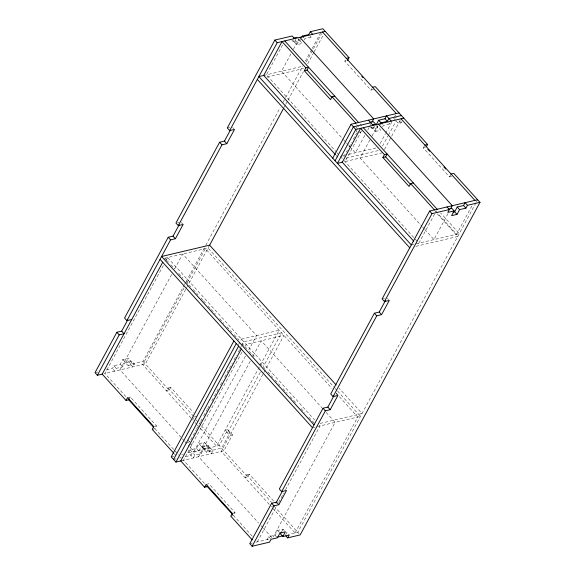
<?xml version="1.0" encoding="UTF-8"?>
<svg xmlns="http://www.w3.org/2000/svg" width="575" height="575" viewBox="0 0 575 575"><rect width="100%" height="100%" fill="white"/><g stroke="black" fill="none" stroke-linecap="round" stroke-linejoin="round"><path stroke-width="0.43" stroke-dasharray="2.88 2.16" d="M163.343 265.449L104.916 373.491L126.543 397.368M165.895 260.719L167.605 257.557M282.627 44.843L266.419 74.793L336.31 151.994M106.296 370.005L112.369 368.575L113.915 365.722L120.254 364.227L122.82 359.476L128.261 358.196L130.618 360.798L128.045 365.549L125.688 362.947L128.261 358.196M130.618 360.798L125.177 362.077L122.612 366.828L116.272 368.323L114.727 371.177L112.369 368.575M291.841 40.135L293.02 41.436L294.558 38.59M294.436 42.09L299.87 40.803L302.227 43.413L296.793 44.692L294.436 42.09L295.902 39.373M171.616 274.505L120.024 369.926L181.865 438.243M174.606 268.978L182.706 253.999L256.558 335.577L248.889 349.772M290.9 53.892L281.527 71.228L343.376 139.545M293.458 49.163L299 38.913M296.793 44.692L299.359 39.941L298.181 38.64M299.87 40.803L300.603 39.445M304.06 40.013L304.793 38.662L311.14 37.159L311.909 35.736M130.489 364.298L132.027 361.445L134.385 364.054L132.847 366.9L130.489 364.298L143.024 361.344L184.029 285.502M184.453 284.711L185.739 282.339M186.163 281.549L205.383 245.999M205.814 245.209L280.14 107.748M283.13 102.221L285.265 98.267M285.689 97.477L302.773 65.881M305.339 61.137L311.743 49.292M312.175 48.501L321.145 31.912M184.029 288.082L142.657 364.586L191.906 418.974M187.004 282.569L205.354 248.652L331.962 388.506M306.295 61.949L321.648 33.573M209.602 245.166L145.374 363.946L104.312 373.635M284.201 107.194L285.48 104.823M285.912 104.032L287.622 100.877M288.046 100.086L303.428 71.645M307.697 63.746L313.706 52.634M314.101 51.894L323.502 34.507M128.75 399.819L130.288 396.966L156.479 425.895L154.941 428.749L152.217 429.388M170.753 387.421L168.037 388.06L166.491 390.914L169.208 390.274L170.753 387.421L193.373 412.404M373.692 89.463L370.976 90.103L344.784 61.173L346.322 58.319M193.84 417.702L192.682 419.843L194.472 421.82M370.976 90.103L371.745 88.679M238.474 344.662L241.464 339.142M186.976 442.484L189.693 441.844L196.082 430.021M196.506 429.23L197.786 426.866M199.489 423.717L200.344 422.136M200.768 421.353L202.048 418.988M203.751 415.833L207.165 409.529M207.589 408.739L209.293 405.583M211.852 400.861L213.979 396.915M214.41 396.132L218.665 388.247M220.376 385.092L222.928 380.37M224.638 377.214L232.307 363.026M234.011 359.878L236.569 355.149M238.273 351.993L239.552 349.629M239.976 348.838L241.256 346.473M241.68 345.69L243.814 341.744L281.556 332.839L263.235 366.728M343.908 156.616L347.314 150.319M349.018 147.164L351.577 142.442M353.28 139.294L356.687 132.99M241.91 352.238L183.482 460.28L205.11 484.157M244.893 346.718L246.179 344.346L283.921 335.441L221.231 451.375L270.473 505.763M361.618 130.841L344.993 161.582L382.742 152.677M190.124 449.909L188.586 452.762L193.301 457.966L194.839 455.12L201.178 453.618L203.751 448.867L209.185 447.587L204.47 442.376L199.036 443.663L196.463 448.414L190.124 449.909L194.839 455.12M245.475 356.083L193.876 451.512L189.671 446.868M364.758 135.47L355.386 152.813L351.181 148.17M367.741 129.957L369.021 127.593M369.445 126.802L370.724 124.437M370.408 126.924L371.587 128.225L372.744 126.09M374.469 126.162L373.003 128.879L378.436 127.593M201.904 447.127L208.243 445.632L212.958 450.843L206.619 452.338L201.904 447.127L204.47 442.376M250.19 361.294L198.591 456.715L258.635 523.042M253.173 355.774L261.273 340.788L321.921 407.776M369.897 139.89L360.094 158.017L421.942 226.334M372.032 135.952L377.567 125.702M371.234 126.924L375.36 131.481L377.926 126.73L371.587 128.225M208.243 445.632L206.705 448.486L211.413 453.689L212.958 450.843M206.619 452.338L209.185 447.587M382.634 126.802L383.367 125.451L389.706 123.948L390.475 122.525M380.147 143.534L385.272 134.068M385.688 133.292L391.668 122.245M394.227 117.516L395.499 115.151M181.448 460.762L223.948 450.735L232.508 434.894L227.793 429.69L219.233 445.524L186.846 453.172M260.252 372.248L227.434 432.932L230.151 432.292L221.591 448.133L209.056 451.088L210.601 448.234L204.262 449.736L206.827 444.985L201.394 446.265L198.821 451.016L192.481 452.511L190.943 455.364L184.862 456.794M382.504 146.136L388.046 135.894M388.47 135.111L395.708 121.72M384.438 149.529L401.062 118.788M396.132 120.93L398.489 123.539L401.206 122.892L401.947 121.533M249.32 474.21L246.603 474.849L245.065 477.703L247.782 477.063L249.32 474.21L274.915 502.485M451.583 176.41L449.542 176.892L423.351 147.962L424.896 145.108M206.145 484.402L208.862 483.755L235.046 512.684L233.507 515.538L230.791 516.178M449.542 176.892L451.08 174.038M257.341 541.866L276.539 506.374M278.659 502.435L283.784 492.969M285.488 489.814L320.031 425.931L318.83 424.602M418.844 243.167L436.324 210.845M284.223 530.466L283.044 529.165L277.603 530.452L275.037 535.203L268.697 536.698L267.152 539.551L268.92 541.499M448.018 213.591L433.952 239.603L424.947 229.655M281.937 531.207L283.044 529.165M285.66 534.563L286.81 532.421L289.168 535.023M295.083 532.96L357.779 417.026L336.08 393.07M471.938 205.879L456.593 234.262L437.913 213.627M475.927 202.874L297.8 532.313L290.282 534.089M476.352 202.098L477.631 199.726M293.02 41.436L299.359 39.941M263.702 75.433L302.522 66.276M266.929 77.158L303.593 68.511M344.784 61.173L346.143 60.849M227.312 127.981L229.727 127.406M395.14 118.004L396.498 117.688M355.673 130.482L357.032 130.158M359.389 132.76L360.748 132.444L358.98 130.489M375.36 131.481L380.794 130.202L376.668 125.645M341.126 156.177L344.569 155.365M348.673 154.395L376.309 147.876M346.064 158.168L378.659 150.478M423.351 147.962L425.392 147.48M177.546 222.626L179.156 222.245M164.414 258.312L208.064 248.012L334.578 387.766M411.298 244.95L413.914 244.332M416.128 243.807L459.31 233.615L440.63 212.987M415.869 246.359L457.765 236.469L436.684 213.174M382.095 298.957L384.51 298.382M125.688 362.947L132.027 361.445M95.012 372.672L97.613 372.054M128.045 365.549L134.385 364.054M241.457 339.142L279.206 330.237L216.516 446.171L197.311 424.939M127.571 397.613L130.288 396.966M154.438 426.377L156.479 425.895M194.221 416.99L196.945 416.35L195.752 415.035M227.793 429.69L225.077 430.33L229.792 435.541L232.508 434.894M190.009 444.928L192.05 444.446L190.282 442.491M171.221 456.859L173.83 456.241M181.643 454.401L183.375 453.991M320.124 423.423L362.027 413.533L339.135 388.247M173.578 459.461L176.18 458.843M179.659 458.023L181.391 457.614M312.477 427.714L315.093 427.096M317.307 426.571L360.489 416.386L337.59 391.093M232.329 513.331L235.046 512.684M271.249 506.632L272.615 506.309M249.794 543.648L252.396 543.03M255.868 542.211L269.934 538.897M399.445 120.944L401.206 122.892M393.774 118.328L395.543 120.283M309.961 35.858L311.14 37.159M388.527 122.647L389.706 123.948M359.9 123.812L362.308 126.471M435.505 210.967L437.309 212.966M356.55 124.667L358.965 127.327M356.033 127.233L357.801 129.188M356.263 131.129L357.442 132.437M343.972 140.207L345.776 142.197M346.373 142.866L348.177 144.85M348.781 145.518L350.577 147.509M422.546 227.003L424.343 228.987M336.907 152.655L343.534 159.979M344.137 160.648L417.651 241.838M336.001 155.293L338.409 157.96M232.731 127.492L233.91 128.793M387.514 298.468L388.693 299.769M335.182 388.434L336.993 390.432M181.355 222.518L183.123 224.466M336.138 393.494L337.317 394.795M326.126 412.419L335.132 422.366L272.449 538.301L263.436 528.353M167.598 257.564L314.626 419.958M164.881 258.204L166.685 260.202M167.289 260.863L168.497 262.193M170.904 264.859L174.52 268.848M178.739 273.506L182.958 278.171M185.969 281.498L190.785 286.817M193.2 289.484L198.016 294.803M201.027 298.13L202.838 300.128M203.442 300.797L205.85 303.456M208.258 306.116L210.666 308.782M211.269 309.443L215.488 314.108M219.708 318.766L223.927 323.423M226.938 326.751L231.754 332.077M234.169 334.736L238.984 340.062M241.996 343.39L246.819 348.709M249.227 351.375L251.634 354.035M252.238 354.703L254.646 357.363M260.072 363.35L264.888 368.676M267.907 372.003L272.723 377.329M275.13 379.989L279.953 385.315M282.965 388.643L287.184 393.3M290.195 396.628L295.615 402.615M301.041 408.609L304.657 412.598M308.868 417.256L314.899 423.912M168.037 388.06L193.631 416.336M246.603 474.849L271.601 502.464M143.024 361.344L169.208 390.274M195.996 419.858L200.761 425.126M201.358 425.78L247.782 477.063M273.973 505.993L298.978 533.622M195.069 422.474L196.851 424.451M272.442 507.948L295.097 532.953M122.82 359.476L125.177 362.077M199.036 443.663L203.751 448.867M277.603 530.452L279.96 533.054M120.254 364.227L122.612 366.828M196.463 448.414L201.178 453.618M275.037 535.203L277.394 537.805M187.924 439.889L189.693 441.844M182.469 438.912L184.273 440.896M184.87 441.564L189.074 446.207M261.036 525.701L262.84 527.685M113.915 365.722L116.272 368.323M268.697 536.698L270.466 538.653M154.761 428.54L178.782 455.077M233.328 515.329L252.576 536.597M174.268 453.74L176.051 455.716"/><path stroke-width="0.86" d="M127.758 319.894L121.677 331.143L116.847 332.285L95.012 372.672L97.369 375.274L102.573 374.045M179.141 224.868L173.061 236.117L168.223 237.259L124.552 318.033L126.91 320.634L131.74 319.492M230.115 130.59L224.437 141.091L219.607 142.233L175.936 223.007L178.293 225.608L183.123 224.466L175.411 238.726L170.581 239.861L126.91 320.634M294.558 38.59L292.201 35.981L274.843 40.078L227.312 127.981L229.669 130.583L234.499 129.44L226.794 143.7L221.964 144.835L178.293 225.608M97.369 375.274L119.205 334.887L124.035 333.752L121.677 331.143M229.669 130.583L277.2 42.687L325.206 31.352M162.747 262.15L102.199 374.138L126.033 400.459L128.75 399.819M301.702 37.411L302.436 36.052L308.782 34.557L310.32 31.704L322.855 28.75L349.039 57.68L347.501 60.533M209.451 245.446L283.777 107.985M126.033 400.459L127.571 397.613L153.762 426.542L152.217 429.388L173.672 453.086M304.319 70.718L305.864 67.872L308.581 67.232L307.036 70.078L304.319 70.718L330.51 99.647L332.048 96.801L334.772 96.162M233.903 340.925L171.221 456.859L175.936 462.063L181.147 460.834M332.731 158.161L351.052 124.265L399.064 112.937M173.578 459.461L236.26 343.527M335.081 160.763L353.409 126.867L370.774 122.77M175.936 462.063L238.618 346.136M403.779 118.141L355.767 129.476L337.439 163.365L342.276 162.229L360.597 128.333L384.431 154.661L387.147 154.021L385.609 156.867L382.893 157.507L409.077 186.437L410.622 183.59L413.339 182.951M241.32 348.932L180.766 460.927L204.599 487.248L207.316 486.608M372.003 122.073L373.707 118.917L299.855 37.339M376.079 124.991L378.652 120.24L384.991 118.745L386.537 115.891L391.244 121.102M380.276 124.2L381.009 122.842L387.349 121.347L388.887 118.493L401.422 115.539M204.599 487.248L206.145 484.402L232.329 513.331L230.791 516.178L252.238 539.875M382.893 157.507L384.431 154.661M426.456 146.611L427.613 144.469L375.231 86.609L372.514 87.249M333.924 395.844L327.836 407.093L323.006 408.236L279.335 489.009L281.692 491.611L286.522 490.468L278.817 504.721L276.46 502.119L271.63 503.262L249.794 543.648L252.145 546.25L269.51 542.153L271.055 539.3L277.394 537.805L279.96 533.054L285.401 531.774L282.828 536.525L280.471 533.916L281.57 531.882M385.308 300.818L379.22 312.067L374.39 313.21L330.718 393.983L333.069 396.585L337.906 395.442L330.194 409.695L325.364 410.838L281.692 491.611M477.631 199.726L429.626 211.054L382.095 298.957L384.452 301.559L389.282 300.416L381.577 314.669L376.747 315.812L333.069 396.585M252.145 546.25L273.988 505.863L278.817 504.721M384.452 301.559L431.976 213.656L449.341 209.559L446.983 206.957M275.942 503.075L282.339 491.244M449.341 209.559L447.803 212.412L454.142 210.917L451.785 208.315L448.615 209.063M450.57 208.862L452.281 205.706L378.422 124.128M454.142 210.917L451.576 215.668L457.01 214.382L459.576 209.631L465.915 208.136L467.461 205.289L479.988 202.328L453.804 173.398L451.08 174.038M453.1 212.146L454.652 211.78L457.218 207.029L463.558 205.534L465.103 202.68L467.461 205.289M285.861 535.922L287.629 537.877L289.168 535.023L282.828 536.525M479.988 202.328L300.157 534.923L287.629 537.877M293.832 38.087L297.002 37.339M264.112 75.339L258.872 76.576L411.298 244.95M346.322 58.319L349.039 57.68M370.041 122.274L373.218 121.526L375.576 124.128L372.399 124.876M424.896 145.108L427.613 144.469M277.675 537.064L282.9 535.835M322.489 31.992L396.355 113.577M401.062 118.788L474.928 200.366M361.783 76.31L362.976 77.625M427.857 149.292L429.64 151.268M443.929 167.045L445.711 169.014M310.32 31.704L312.678 34.313M384.991 118.745L387.349 121.347M463.558 205.534L465.915 208.136M302.436 36.052L303.614 37.353M378.652 120.24L382.188 124.142M457.218 207.029L459.576 209.631M454.652 211.78L457.01 214.382M368.417 120.168L373.132 125.379M284.747 40.904L358.613 122.482M363.314 127.693L437.18 209.271M305.864 67.872L282.03 41.544L263.702 75.433L335.397 154.632M332.048 96.801L355.882 123.129M410.622 183.59L434.456 209.918M307.036 70.078L332.034 97.692M385.609 156.867L410.607 184.482M274.843 40.078L277.2 42.687M351.052 124.265L355.767 129.476M429.626 211.054L431.976 213.656M342.024 161.949L413.72 241.148M257.327 79.429L409.752 247.796M224.437 141.091L226.794 143.7M379.22 312.067L381.577 314.669M219.607 142.233L221.964 144.835M374.39 313.21L376.747 315.812M336.123 384.919L209.602 245.166L161.589 256.493L314.015 424.86M173.061 236.117L175.411 238.726M327.836 407.093L330.194 409.695M168.223 237.259L170.581 239.861M323.006 408.236L325.364 410.838M160.051 259.347L312.477 427.714M116.847 332.285L119.205 334.887M271.63 503.262L273.988 505.863M128.34 399.359L153.561 427.218M206.914 486.148L232.731 514.668"/></g></svg>
